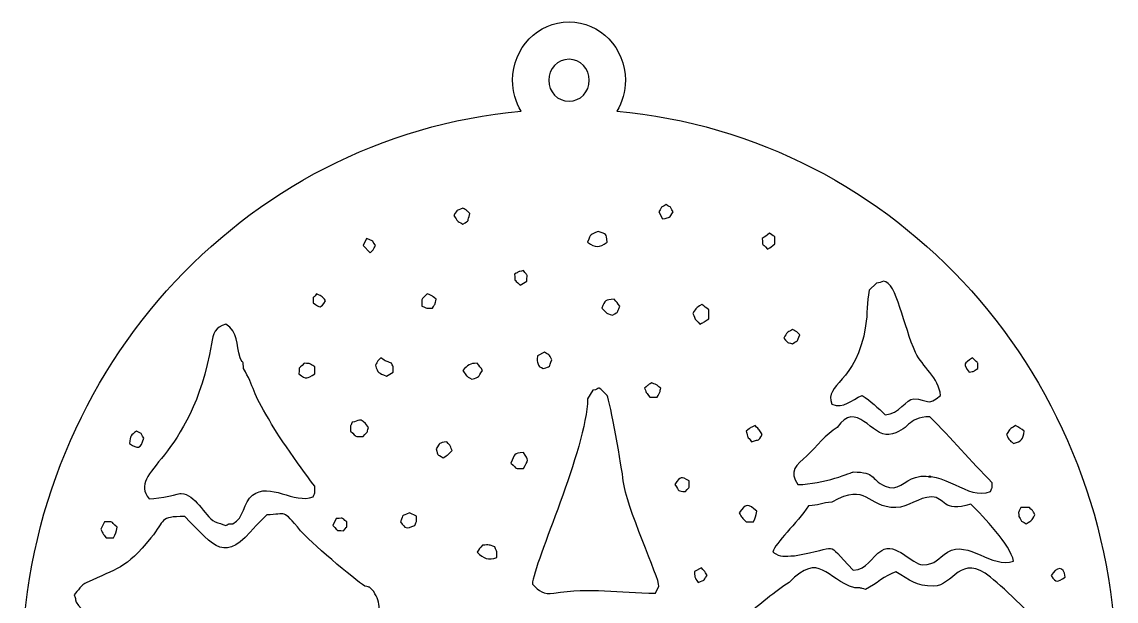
# Model space of a CAD drawing. Header units: centimetres. Extents: x 1 to 126, y -110 to -2.
# Drawn here: x 25.19 to 34.2, y -72.2 to -67.43 of the extents above; entities that cross this region are included whole.
import ezdxf

# ---------------------------------------------------------------- set-up
doc = ezdxf.new("R2010")
doc.units = ezdxf.units.CM
doc.header["$MEASUREMENT"] = 0
doc.layers.add('layer 1', color=7, linetype='Continuous')

msp = doc.modelspace()

# ---------------------------------------------------------------- linework, layer by layer
at = {"layer": 'layer 1', "color": 250}
for points, knots in [([(29.30078, -68.16947), (26.99941, -68.37514), (25.19293, -70.36693), (25.19293, -72.79326), (25.19293, -72.79326), (25.19293, -75.35635), (27.20867, -77.43492), (29.69429, -77.43492), (29.69429, -77.43492), (32.1799, -77.43492), (34.19564, -75.35635), (34.19564, -72.79326), (34.19564, -72.79326), (34.19564, -70.36693), (32.38917, -68.37514), (30.08781, -68.16947), (30.08781, -68.16947), (30.13233, -68.09573), (30.15808, -68.00859), (30.15808, -67.91524), (30.15808, -67.91524), (30.15808, -67.65001), (29.9504, -67.43492), (29.69429, -67.43492), (29.69429, -67.43492), (29.43818, -67.43492), (29.23049, -67.65001), (29.23049, -67.91524), (29.23049, -67.91524), (29.23049, -68.00859), (29.25626, -68.09573), (29.30078, -68.16947)], [0, 0, 0, 0, 0.1111111, 0.1111111, 0.1111111, 0.1111111, 0.2222222, 0.2222222, 0.2222222, 0.2222222, 0.3333333, 0.3333333, 0.3333333, 0.3333333, 0.4444444, 0.4444444, 0.4444444, 0.4444444, 0.5555556, 0.5555556, 0.5555556, 0.5555556, 0.6666667, 0.6666667, 0.6666667, 0.6666667, 0.7777778, 0.7777778, 0.7777778, 0.7777778, 1, 1, 1, 1]), ([(29.69429, -68.08801), (29.60216, -68.08801), (29.52747, -68.01064), (29.52747, -67.91524), (29.52747, -67.91524), (29.52747, -67.81983), (29.60216, -67.74247), (29.69429, -67.74247), (29.69429, -67.74247), (29.78641, -67.74247), (29.86111, -67.81983), (29.86111, -67.91524), (29.86111, -67.91524), (29.86111, -68.01064), (29.78641, -68.08801), (29.69429, -68.08801)], [0, 0, 0, 0, 0.2, 0.2, 0.2, 0.2, 0.4, 0.4, 0.4, 0.4, 0.6, 0.6, 0.6, 0.6, 1, 1, 1, 1]), ([(30.46321, -69.05606), (30.46321, -69.05606), (30.43387, -68.99741), (30.43387, -68.99741), (30.43387, -68.99741), (30.46516, -68.9447), (30.44072, -68.96999), (30.49253, -68.93874), (30.49253, -68.93874), (30.54427, -68.9711), (30.5187, -68.94351), (30.5512, -68.99741), (30.5512, -68.99741), (30.516, -69.05051), (30.53118, -69.04174), (30.46321, -69.05606)], [0, 0, 0, 0, 0.2, 0.2, 0.2, 0.2, 0.4, 0.4, 0.4, 0.4, 0.6, 0.6, 0.6, 0.6, 1, 1, 1, 1]), ([(28.82069, -69.10006), (28.76603, -69.06661), (28.78081, -69.0814), (28.74737, -69.02674), (28.74737, -69.02674), (28.78538, -68.96867), (28.75601, -68.99543), (28.82069, -68.96808), (28.82069, -68.96808), (28.8546, -68.98853), (28.84498, -68.9777), (28.87936, -69.01207), (28.87936, -69.01207), (28.8537, -69.08622), (28.88233, -69.05823), (28.82069, -69.10006)], [0, 0, 0, 0, 0.2, 0.2, 0.2, 0.2, 0.4, 0.4, 0.4, 0.4, 0.6, 0.6, 0.6, 0.6, 1, 1, 1, 1]), ([(28.1021, -69.27605), (28.08164, -69.30996), (28.09247, -69.30033), (28.05809, -69.33471), (28.05809, -69.33471), (28.05809, -69.33471), (27.99944, -69.27605), (27.99944, -69.27605), (27.99944, -69.27605), (27.99944, -69.27605), (28.02877, -69.21738), (28.02877, -69.21738), (28.02877, -69.21738), (28.09398, -69.24497), (28.06361, -69.21797), (28.1021, -69.27605)], [0, 0, 0, 0, 0.2, 0.2, 0.2, 0.2, 0.4, 0.4, 0.4, 0.4, 0.6, 0.6, 0.6, 0.6, 1, 1, 1, 1]), ([(30.00858, -69.24672), (29.9386, -69.29657), (29.91468, -69.29621), (29.84726, -69.24672), (29.84726, -69.24672), (29.87794, -69.17415), (29.86269, -69.18941), (29.93525, -69.15873), (29.93525, -69.15873), (30.00308, -69.18741), (30.00105, -69.17038), (30.00858, -69.24672)], [0, 0, 0, 0, 0.25, 0.25, 0.25, 0.25, 0.5, 0.5, 0.5, 0.5, 1, 1, 1, 1]), ([(31.32847, -69.30537), (31.27193, -69.24266), (31.29175, -69.29129), (31.28446, -69.21738), (31.28446, -69.21738), (31.31024, -69.20188), (31.319, -69.19246), (31.34312, -69.17338), (31.34312, -69.17338), (31.40221, -69.21769), (31.38533, -69.1792), (31.38712, -69.26138), (31.38712, -69.26138), (31.36055, -69.28282), (31.35621, -69.28761), (31.32847, -69.30537)], [0, 0, 0, 0, 0.2, 0.2, 0.2, 0.2, 0.4, 0.4, 0.4, 0.4, 0.6, 0.6, 0.6, 0.6, 1, 1, 1, 1]), ([(29.34864, -69.56935), (29.34864, -69.56935), (29.29132, -69.60129), (29.29132, -69.60129), (29.29132, -69.60129), (29.23345, -69.53597), (29.25328, -69.5846), (29.24599, -69.51069), (29.24599, -69.51069), (29.28985, -69.4897), (29.26442, -69.49196), (29.31931, -69.48137), (29.31931, -69.48137), (29.35951, -69.53777), (29.34693, -69.49058), (29.34864, -69.56935)], [0, 0, 0, 0, 0.2, 0.2, 0.2, 0.2, 0.4, 0.4, 0.4, 0.4, 0.6, 0.6, 0.6, 0.6, 1, 1, 1, 1]), ([(32.16439, -69.64269), (32.16439, -69.64269), (32.22304, -69.58402), (32.22304, -69.58402), (32.22304, -69.58402), (32.24825, -69.58402), (32.2603, -69.57706), (32.2817, -69.56935), (32.2817, -69.56935), (32.39075, -69.57233), (32.44669, -69.94458), (32.54568, -70.15597), (32.54568, -70.15597), (32.59899, -70.26981), (32.73983, -70.3627), (32.751, -70.50793), (32.751, -70.50793), (32.64209, -70.60608), (32.64706, -70.53726), (32.53101, -70.53726), (32.53101, -70.53726), (32.46744, -70.53726), (32.41154, -70.66041), (32.29638, -70.66925), (32.29638, -70.66925), (32.23509, -70.60797), (32.17762, -70.55601), (32.10538, -70.50845), (32.10538, -70.50845), (32.01609, -70.54583), (31.95634, -70.62005), (31.85641, -70.58126), (31.85641, -70.58126), (31.78983, -70.40982), (32.05984, -70.41195), (32.13505, -69.93598), (32.13505, -69.93598), (32.15082, -69.83624), (32.1437, -69.74114), (32.16439, -69.64269)], [0, 0, 0, 0, 0.0909091, 0.0909091, 0.0909091, 0.0909091, 0.1818182, 0.1818182, 0.1818182, 0.1818182, 0.2727273, 0.2727273, 0.2727273, 0.2727273, 0.3636364, 0.3636364, 0.3636364, 0.3636364, 0.4545455, 0.4545455, 0.4545455, 0.4545455, 0.5454545, 0.5454545, 0.5454545, 0.5454545, 0.6363636, 0.6363636, 0.6363636, 0.6363636, 0.7272727, 0.7272727, 0.7272727, 0.7272727, 0.8181818, 0.8181818, 0.8181818, 0.8181818, 1, 1, 1, 1]), ([(27.69147, -69.73067), (27.64786, -69.79491), (27.65164, -69.79009), (27.58881, -69.74534), (27.58881, -69.74534), (27.59472, -69.67006), (27.57586, -69.73008), (27.61814, -69.67201), (27.61814, -69.67201), (27.66906, -69.69925), (27.66073, -69.68992), (27.69147, -69.73067)], [0, 0, 0, 0, 0.25, 0.25, 0.25, 0.25, 0.5, 0.5, 0.5, 0.5, 1, 1, 1, 1]), ([(28.57139, -69.78934), (28.5111, -69.78934), (28.53357, -69.79415), (28.48339, -69.77467), (28.48339, -69.77467), (28.48518, -69.69247), (28.47092, -69.73465), (28.52739, -69.67201), (28.52739, -69.67201), (28.57881, -69.69376), (28.55562, -69.67962), (28.60071, -69.716), (28.60071, -69.716), (28.5905, -69.76443), (28.5974, -69.74523), (28.57139, -69.78934)], [0, 0, 0, 0, 0.2, 0.2, 0.2, 0.2, 0.4, 0.4, 0.4, 0.4, 0.6, 0.6, 0.6, 0.6, 1, 1, 1, 1]), ([(30.05257, -69.84799), (29.98989, -69.82997), (30.01674, -69.84034), (29.96459, -69.78934), (29.96459, -69.78934), (29.99265, -69.72439), (29.99133, -69.72184), (30.06725, -69.716), (30.06725, -69.716), (30.08868, -69.74257), (30.09347, -69.74691), (30.11124, -69.77467), (30.11124, -69.77467), (30.08367, -69.83988), (30.11065, -69.80951), (30.05257, -69.84799)], [0, 0, 0, 0, 0.2, 0.2, 0.2, 0.2, 0.4, 0.4, 0.4, 0.4, 0.6, 0.6, 0.6, 0.6, 1, 1, 1, 1]), ([(30.71251, -69.83333), (30.74935, -69.78001), (30.73253, -69.79685), (30.78585, -69.76), (30.78585, -69.76), (30.81265, -69.77792), (30.81814, -69.78317), (30.8445, -69.80399), (30.8445, -69.80399), (30.8445, -69.80399), (30.8445, -69.87732), (30.8445, -69.87732), (30.8445, -69.87732), (30.80699, -69.90486), (30.81083, -69.90248), (30.77118, -69.92132), (30.77118, -69.92132), (30.72393, -69.87014), (30.73749, -69.89238), (30.71251, -69.83333)], [0, 0, 0, 0, 0.1666667, 0.1666667, 0.1666667, 0.1666667, 0.3333333, 0.3333333, 0.3333333, 0.3333333, 0.5, 0.5, 0.5, 0.5, 0.6666667, 0.6666667, 0.6666667, 0.6666667, 1, 1, 1, 1]), ([(27.01686, -70.28796), (27.10255, -70.43102), (27.09412, -70.50004), (27.22217, -70.69858), (27.22217, -70.69858), (27.25888, -70.78537), (27.53131, -71.16689), (27.60346, -71.25587), (27.60346, -71.25587), (27.60346, -71.31615), (27.60828, -71.29368), (27.58881, -71.34385), (27.58881, -71.34385), (27.43579, -71.40324), (27.23042, -71.21831), (27.09018, -71.32919), (27.09018, -71.32919), (27.01638, -71.38754), (27.02014, -71.52176), (26.92886, -71.56383), (26.92886, -71.56383), (26.87553, -71.56802), (26.91258, -71.56025), (26.87021, -71.57851), (26.87021, -71.57851), (26.83571, -71.56436), (26.81764, -71.56066), (26.78222, -71.54917), (26.78222, -71.54917), (26.68998, -71.49268), (26.61798, -71.31984), (26.50357, -71.31452), (26.50357, -71.31452), (26.48956, -71.31387), (26.33489, -71.35852), (26.2396, -71.35852), (26.2396, -71.35852), (26.05432, -71.12375), (26.58829, -71.05512), (26.75289, -70.08264), (26.75289, -70.08264), (26.76687, -70.00005), (26.78261, -69.94652), (26.87021, -69.92132), (26.87021, -69.92132), (26.97894, -69.98785), (26.95232, -70.08619), (26.98753, -70.19996), (26.98753, -70.19996), (27.02041, -70.25692), (27.01187, -70.22303), (27.01686, -70.28796)], [0, 0, 0, 0, 0.0714286, 0.0714286, 0.0714286, 0.0714286, 0.1428571, 0.1428571, 0.1428571, 0.1428571, 0.2142857, 0.2142857, 0.2142857, 0.2142857, 0.2857143, 0.2857143, 0.2857143, 0.2857143, 0.3571429, 0.3571429, 0.3571429, 0.3571429, 0.4285714, 0.4285714, 0.4285714, 0.4285714, 0.5, 0.5, 0.5, 0.5, 0.5714286, 0.5714286, 0.5714286, 0.5714286, 0.6428571, 0.6428571, 0.6428571, 0.6428571, 0.7142857, 0.7142857, 0.7142857, 0.7142857, 0.7857143, 0.7857143, 0.7857143, 0.7857143, 0.8571429, 0.8571429, 0.8571429, 0.8571429, 1, 1, 1, 1]), ([(31.53377, -70.08264), (31.47679, -70.06626), (31.51421, -70.08819), (31.46045, -70.03864), (31.46045, -70.03864), (31.49341, -69.984), (31.47974, -69.99838), (31.53377, -69.96532), (31.53377, -69.96532), (31.56769, -69.98577), (31.55805, -69.97494), (31.59244, -70.00931), (31.59244, -70.00931), (31.56487, -70.07452), (31.59185, -70.04415), (31.53377, -70.08264)], [0, 0, 0, 0, 0.2, 0.2, 0.2, 0.2, 0.4, 0.4, 0.4, 0.4, 0.6, 0.6, 0.6, 0.6, 1, 1, 1, 1]), ([(28.24875, -70.31728), (28.24875, -70.31728), (28.19142, -70.34922), (28.19142, -70.34922), (28.19142, -70.34922), (28.12518, -70.31917), (28.12254, -70.3297), (28.1021, -70.25862), (28.1021, -70.25862), (28.12254, -70.22501), (28.11172, -70.23434), (28.14608, -70.19996), (28.14608, -70.19996), (28.19293, -70.23333), (28.18499, -70.22383), (28.23409, -70.24396), (28.23409, -70.24396), (28.25128, -70.28827), (28.24875, -70.25834), (28.24875, -70.31728)], [0, 0, 0, 0, 0.1666667, 0.1666667, 0.1666667, 0.1666667, 0.3333333, 0.3333333, 0.3333333, 0.3333333, 0.5, 0.5, 0.5, 0.5, 0.6666667, 0.6666667, 0.6666667, 0.6666667, 1, 1, 1, 1]), ([(29.43663, -70.24396), (29.43569, -70.2295), (29.42756, -70.22859), (29.43558, -70.18326), (29.43558, -70.18326), (29.43558, -70.18326), (29.49396, -70.15336), (29.49396, -70.15336), (29.49396, -70.15336), (29.54703, -70.18832), (29.52146, -70.16073), (29.55395, -70.21463), (29.55395, -70.21463), (29.52561, -70.28165), (29.54999, -70.26757), (29.48063, -70.28796), (29.48063, -70.28796), (29.43668, -70.25919), (29.46429, -70.29254), (29.43663, -70.24396)], [0, 0, 0, 0, 0.1666667, 0.1666667, 0.1666667, 0.1666667, 0.3333333, 0.3333333, 0.3333333, 0.3333333, 0.5, 0.5, 0.5, 0.5, 0.6666667, 0.6666667, 0.6666667, 0.6666667, 1, 1, 1, 1]), ([(33.05897, -70.28796), (33.01514, -70.31324), (33.03517, -70.30772), (32.98563, -70.31728), (32.98563, -70.31728), (32.93594, -70.24753), (32.94071, -70.24641), (33.01497, -70.19996), (33.01497, -70.19996), (33.0715, -70.26268), (33.05167, -70.21404), (33.05897, -70.28796)], [0, 0, 0, 0, 0.25, 0.25, 0.25, 0.25, 0.5, 0.5, 0.5, 0.5, 1, 1, 1, 1]), ([(27.60346, -70.33195), (27.5342, -70.37192), (27.53804, -70.37937), (27.47148, -70.33195), (27.47148, -70.33195), (27.47877, -70.25804), (27.45895, -70.30668), (27.51548, -70.24396), (27.51548, -70.24396), (27.58041, -70.24894), (27.54651, -70.24041), (27.60346, -70.27328), (27.60346, -70.27328), (27.60346, -70.27328), (27.60346, -70.33195), (27.60346, -70.33195)], [0, 0, 0, 0, 0.2, 0.2, 0.2, 0.2, 0.4, 0.4, 0.4, 0.4, 0.6, 0.6, 0.6, 0.6, 1, 1, 1, 1]), ([(28.89403, -70.37594), (28.83797, -70.34088), (28.85665, -70.35584), (28.82069, -70.30261), (28.82069, -70.30261), (28.86347, -70.25984), (28.87718, -70.24396), (28.93801, -70.24396), (28.93801, -70.24396), (28.95946, -70.27053), (28.96424, -70.27487), (28.98201, -70.30261), (28.98201, -70.30261), (28.94236, -70.36129), (28.96223, -70.35633), (28.89403, -70.37594)], [0, 0, 0, 0, 0.2, 0.2, 0.2, 0.2, 0.4, 0.4, 0.4, 0.4, 0.6, 0.6, 0.6, 0.6, 1, 1, 1, 1]), ([(29.84726, -70.53726), (29.84726, -70.53726), (29.89125, -70.46394), (29.89125, -70.46394), (29.89125, -70.46394), (29.95815, -70.46609), (29.9038, -70.40544), (30.00858, -70.50793), (30.00858, -70.50793), (30.03062, -70.55515), (30.13122, -71.10767), (30.14057, -71.21187), (30.14057, -71.21187), (30.15828, -71.40925), (30.44077, -72.02047), (30.43387, -72.07713), (30.43387, -72.07713), (30.43387, -72.07713), (30.40658, -72.13683), (30.40658, -72.13683), (30.40658, -72.13683), (30.09905, -72.13269), (29.87532, -72.0873), (29.56862, -72.13578), (29.56862, -72.13578), (29.48641, -72.14877), (29.44708, -72.11689), (29.39263, -72.06245), (29.39263, -72.06245), (29.40668, -71.8798), (29.83818, -70.9522), (29.84726, -70.53726)], [0, 0, 0, 0, 0.1111111, 0.1111111, 0.1111111, 0.1111111, 0.2222222, 0.2222222, 0.2222222, 0.2222222, 0.3333333, 0.3333333, 0.3333333, 0.3333333, 0.4444444, 0.4444444, 0.4444444, 0.4444444, 0.5555556, 0.5555556, 0.5555556, 0.5555556, 0.6666667, 0.6666667, 0.6666667, 0.6666667, 0.7777778, 0.7777778, 0.7777778, 0.7777778, 1, 1, 1, 1]), ([(30.36054, -70.52259), (30.32534, -70.47799), (30.33781, -70.50112), (30.31655, -70.44928), (30.31655, -70.44928), (30.35272, -70.41663), (30.3362, -70.42748), (30.37522, -70.40528), (30.37522, -70.40528), (30.42663, -70.42702), (30.40345, -70.4129), (30.44854, -70.44928), (30.44854, -70.44928), (30.43833, -70.4977), (30.44523, -70.4785), (30.41921, -70.52259), (30.41921, -70.52259), (30.41921, -70.52259), (30.36054, -70.52259), (30.36054, -70.52259)], [0, 0, 0, 0, 0.1666667, 0.1666667, 0.1666667, 0.1666667, 0.3333333, 0.3333333, 0.3333333, 0.3333333, 0.5, 0.5, 0.5, 0.5, 0.6666667, 0.6666667, 0.6666667, 0.6666667, 1, 1, 1, 1]), ([(31.90041, -70.7719), (32.05677, -70.53805), (32.19048, -70.8533), (32.32569, -70.83057), (32.32569, -70.83057), (32.50238, -70.80087), (32.46982, -70.68391), (32.663, -70.68391), (32.663, -70.68391), (32.84072, -70.86166), (32.9998, -71.05004), (33.17629, -71.22654), (33.17629, -71.22654), (33.175, -71.28585), (33.1802, -71.25303), (33.16163, -71.29986), (33.16163, -71.29986), (32.96948, -71.37443), (32.78232, -71.11707), (32.54568, -71.18253), (32.54568, -71.18253), (32.45196, -71.20846), (32.39715, -71.30282), (32.29638, -71.25587), (32.29638, -71.25587), (32.16309, -71.19376), (32.22546, -71.13854), (32.0324, -71.13854), (32.0324, -71.13854), (32.02606, -71.13854), (31.78915, -71.2412), (31.57777, -71.2412), (31.57777, -71.2412), (31.49595, -71.13752), (31.56672, -71.07581), (31.65109, -71.00655), (31.65109, -71.00655), (31.72909, -70.92856), (31.81059, -70.82686), (31.90041, -70.7719)], [0, 0, 0, 0, 0.0909091, 0.0909091, 0.0909091, 0.0909091, 0.1818182, 0.1818182, 0.1818182, 0.1818182, 0.2727273, 0.2727273, 0.2727273, 0.2727273, 0.3636364, 0.3636364, 0.3636364, 0.3636364, 0.4545455, 0.4545455, 0.4545455, 0.4545455, 0.5454545, 0.5454545, 0.5454545, 0.5454545, 0.6363636, 0.6363636, 0.6363636, 0.6363636, 0.7272727, 0.7272727, 0.7272727, 0.7272727, 0.8181818, 0.8181818, 0.8181818, 0.8181818, 1, 1, 1, 1]), ([(27.99944, -70.84523), (27.91725, -70.84343), (27.95941, -70.8577), (27.89678, -70.80123), (27.89678, -70.80123), (27.89807, -70.74192), (27.89286, -70.77473), (27.91145, -70.72791), (27.91145, -70.72791), (27.96292, -70.72791), (27.97593, -70.67007), (28.04343, -70.7719), (28.04343, -70.7719), (28.02705, -70.82889), (28.04899, -70.79147), (27.99944, -70.84523)], [0, 0, 0, 0, 0.2, 0.2, 0.2, 0.2, 0.4, 0.4, 0.4, 0.4, 0.6, 0.6, 0.6, 0.6, 1, 1, 1, 1]), ([(31.19648, -70.88923), (31.15858, -70.84121), (31.1651, -70.86113), (31.15247, -70.80123), (31.15247, -70.80123), (31.19743, -70.76655), (31.17334, -70.77875), (31.2258, -70.75725), (31.2258, -70.75725), (31.26276, -70.79502), (31.25936, -70.78894), (31.28446, -70.83057), (31.28446, -70.83057), (31.24263, -70.89221), (31.27062, -70.86357), (31.19648, -70.88923)], [0, 0, 0, 0, 0.2, 0.2, 0.2, 0.2, 0.4, 0.4, 0.4, 0.4, 0.6, 0.6, 0.6, 0.6, 1, 1, 1, 1]), ([(33.29362, -70.83057), (33.32867, -70.77451), (33.31371, -70.79321), (33.36694, -70.75725), (33.36694, -70.75725), (33.39428, -70.77187), (33.41376, -70.78352), (33.44026, -70.80123), (33.44026, -70.80123), (33.42546, -70.8715), (33.42281, -70.88361), (33.35227, -70.90389), (33.35227, -70.90389), (33.31153, -70.87316), (33.32085, -70.88149), (33.29362, -70.83057)], [0, 0, 0, 0, 0.2, 0.2, 0.2, 0.2, 0.4, 0.4, 0.4, 0.4, 0.6, 0.6, 0.6, 0.6, 1, 1, 1, 1]), ([(26.1956, -70.8599), (26.17, -70.94891), (26.14664, -70.95261), (26.07828, -70.90389), (26.07828, -70.90389), (26.08483, -70.8375), (26.08729, -70.8387), (26.13693, -70.80123), (26.13693, -70.80123), (26.18868, -70.8336), (26.16309, -70.80601), (26.1956, -70.8599)], [0, 0, 0, 0, 0.25, 0.25, 0.25, 0.25, 0.5, 0.5, 0.5, 0.5, 1, 1, 1, 1]), ([(28.73269, -70.96256), (28.69492, -70.99952), (28.701, -70.99611), (28.65938, -71.02122), (28.65938, -71.02122), (28.60294, -70.98592), (28.61846, -71.00962), (28.60071, -70.9479), (28.60071, -70.9479), (28.6355, -70.89474), (28.62137, -70.90342), (28.68871, -70.88923), (28.68871, -70.88923), (28.72391, -70.93384), (28.71144, -70.9107), (28.73269, -70.96256)], [0, 0, 0, 0, 0.2, 0.2, 0.2, 0.2, 0.4, 0.4, 0.4, 0.4, 0.6, 0.6, 0.6, 0.6, 1, 1, 1, 1]), ([(29.31931, -71.1092), (29.23711, -71.10742), (29.27929, -71.12168), (29.21665, -71.06521), (29.21665, -71.06521), (29.24601, -70.9958), (29.24005, -70.98503), (29.31931, -70.97722), (29.31931, -70.97722), (29.36672, -71.04377), (29.35929, -71.03994), (29.31931, -71.1092)], [0, 0, 0, 0, 0.25, 0.25, 0.25, 0.25, 0.5, 0.5, 0.5, 0.5, 1, 1, 1, 1]), ([(30.65386, -71.29986), (30.58381, -71.29295), (30.60418, -71.30247), (30.56586, -71.2412), (30.56586, -71.2412), (30.61248, -71.16999), (30.6156, -71.17434), (30.68318, -71.21187), (30.68318, -71.21187), (30.68147, -71.29064), (30.69404, -71.24344), (30.65386, -71.29986)], [0, 0, 0, 0, 0.25, 0.25, 0.25, 0.25, 0.5, 0.5, 0.5, 0.5, 1, 1, 1, 1]), ([(31.85641, -71.38785), (32.15036, -71.21822), (32.1436, -71.43184), (32.38436, -71.43184), (32.38436, -71.43184), (32.48416, -71.43184), (32.56988, -71.34385), (32.67767, -71.34385), (32.67767, -71.34385), (32.79264, -71.34385), (32.76419, -71.47906), (33.00031, -71.40252), (33.00031, -71.40252), (33.11024, -71.51244), (33.32368, -71.73613), (33.35227, -71.87181), (33.35227, -71.87181), (33.17324, -71.9374), (32.97864, -71.69401), (32.80965, -71.79848), (32.80965, -71.79848), (32.72527, -71.85065), (32.71312, -71.90113), (32.60434, -71.90113), (32.60434, -71.90113), (32.51748, -71.90113), (32.38062, -71.71173), (32.26704, -71.78382), (32.26704, -71.78382), (32.17451, -71.84254), (32.15096, -71.94253), (32.0324, -71.94514), (32.0324, -71.94514), (31.77668, -71.68942), (31.949, -71.76448), (31.54844, -71.82781), (31.54844, -71.82781), (31.46433, -71.82781), (31.43761, -71.84489), (31.37246, -71.79848), (31.37246, -71.79848), (31.38909, -71.71953), (31.56834, -71.56134), (31.66577, -71.41719), (31.66577, -71.41719), (31.74565, -71.41544), (31.77652, -71.38959), (31.85641, -71.38785)], [0, 0, 0, 0, 0.0769231, 0.0769231, 0.0769231, 0.0769231, 0.1538462, 0.1538462, 0.1538462, 0.1538462, 0.2307692, 0.2307692, 0.2307692, 0.2307692, 0.3076923, 0.3076923, 0.3076923, 0.3076923, 0.3846154, 0.3846154, 0.3846154, 0.3846154, 0.4615385, 0.4615385, 0.4615385, 0.4615385, 0.5384615, 0.5384615, 0.5384615, 0.5384615, 0.6153846, 0.6153846, 0.6153846, 0.6153846, 0.6923077, 0.6923077, 0.6923077, 0.6923077, 0.7692308, 0.7692308, 0.7692308, 0.7692308, 0.8461538, 0.8461538, 0.8461538, 0.8461538, 1, 1, 1, 1]), ([(28.08743, -72.12112), (28.11648, -72.175), (28.1342, -72.20627), (28.13142, -72.26776), (28.13142, -72.26776), (27.92774, -72.42859), (27.73211, -72.13078), (27.55947, -72.3411), (27.55947, -72.3411), (27.44724, -72.47783), (27.45374, -72.74367), (27.09018, -72.44375), (27.09018, -72.44375), (26.97899, -72.35201), (26.93798, -72.28244), (26.78222, -72.28244), (26.78222, -72.28244), (26.65526, -72.41995), (26.47086, -72.73294), (26.2836, -72.50242), (26.2836, -72.50242), (26.22711, -72.43289), (26.19515, -72.2787), (26.09294, -72.26776), (26.09294, -72.26776), (26.00927, -72.2588), (25.73015, -72.38214), (25.63831, -72.20911), (25.63831, -72.20911), (25.63185, -72.17558), (25.63662, -72.18649), (25.62366, -72.15045), (25.62366, -72.15045), (25.65429, -72.11247), (25.6803, -72.06936), (25.72631, -72.04779), (25.72631, -72.04779), (25.97495, -71.93126), (26.04469, -71.93906), (26.25426, -71.68116), (26.25426, -71.68116), (26.37532, -71.53218), (26.32021, -71.50517), (26.5329, -71.50517), (26.5329, -71.50517), (26.78718, -71.75945), (26.8556, -71.89835), (27.11952, -71.57851), (27.11952, -71.57851), (27.11952, -71.57851), (27.20751, -71.49051), (27.20751, -71.49051), (27.20751, -71.49051), (27.37392, -71.49051), (27.33112, -71.43461), (27.48615, -71.6225), (27.48615, -71.6225), (27.54585, -71.69483), (27.93419, -72.03061), (28.0141, -72.07713), (28.0141, -72.07713), (28.07107, -72.09351), (28.03366, -72.07156), (28.08743, -72.12112)], [0, 0, 0, 0, 0.0588235, 0.0588235, 0.0588235, 0.0588235, 0.1176471, 0.1176471, 0.1176471, 0.1176471, 0.1764706, 0.1764706, 0.1764706, 0.1764706, 0.2352941, 0.2352941, 0.2352941, 0.2352941, 0.2941176, 0.2941176, 0.2941176, 0.2941176, 0.3529412, 0.3529412, 0.3529412, 0.3529412, 0.4117647, 0.4117647, 0.4117647, 0.4117647, 0.4705882, 0.4705882, 0.4705882, 0.4705882, 0.5294118, 0.5294118, 0.5294118, 0.5294118, 0.5882353, 0.5882353, 0.5882353, 0.5882353, 0.6470588, 0.6470588, 0.6470588, 0.6470588, 0.7058824, 0.7058824, 0.7058824, 0.7058824, 0.7647059, 0.7647059, 0.7647059, 0.7647059, 0.8235294, 0.8235294, 0.8235294, 0.8235294, 0.8823529, 0.8823529, 0.8823529, 0.8823529, 1, 1, 1, 1]), ([(28.44044, -71.50314), (28.4381, -71.5645), (28.44331, -71.53167), (28.42472, -71.57851), (28.42472, -71.57851), (28.35285, -71.6064), (28.35141, -71.60787), (28.3074, -71.54917), (28.3074, -71.54917), (28.33802, -71.47837), (28.30993, -71.50645), (28.38074, -71.47584), (28.38074, -71.47584), (28.38074, -71.47584), (28.44044, -71.50314), (28.44044, -71.50314)], [0, 0, 0, 0, 0.2, 0.2, 0.2, 0.2, 0.4, 0.4, 0.4, 0.4, 0.6, 0.6, 0.6, 0.6, 1, 1, 1, 1]), ([(31.09382, -71.47584), (31.14654, -71.39528), (31.17082, -71.3984), (31.24047, -71.46118), (31.24047, -71.46118), (31.23194, -71.50633), (31.22957, -71.50954), (31.21114, -71.54917), (31.21114, -71.54917), (31.21114, -71.54917), (31.15247, -71.54917), (31.15247, -71.54917), (31.15247, -71.54917), (31.11552, -71.51138), (31.11892, -71.51747), (31.09382, -71.47584)], [0, 0, 0, 0, 0.2, 0.2, 0.2, 0.2, 0.4, 0.4, 0.4, 0.4, 0.6, 0.6, 0.6, 0.6, 1, 1, 1, 1]), ([(33.39627, -71.50517), (33.39345, -71.46203), (33.38754, -71.48107), (33.41092, -71.43184), (33.41092, -71.43184), (33.41092, -71.43184), (33.48426, -71.43184), (33.48426, -71.43184), (33.48426, -71.43184), (33.51737, -71.46779), (33.50638, -71.45207), (33.52825, -71.49051), (33.52825, -71.49051), (33.49481, -71.54518), (33.50959, -71.5304), (33.45492, -71.56383), (33.45492, -71.56383), (33.4032, -71.53147), (33.42878, -71.55907), (33.39627, -71.50517)], [0, 0, 0, 0, 0.1666667, 0.1666667, 0.1666667, 0.1666667, 0.3333333, 0.3333333, 0.3333333, 0.3333333, 0.5, 0.5, 0.5, 0.5, 0.6666667, 0.6666667, 0.6666667, 0.6666667, 1, 1, 1, 1]), ([(25.87296, -71.54917), (25.95516, -71.55096), (25.91299, -71.5367), (25.97563, -71.59316), (25.97563, -71.59316), (25.96709, -71.63833), (25.96473, -71.64153), (25.9463, -71.68116), (25.9463, -71.68116), (25.9463, -71.68116), (25.88763, -71.68116), (25.88763, -71.68116), (25.88763, -71.68116), (25.85242, -71.63653), (25.8649, -71.65968), (25.84363, -71.60784), (25.84363, -71.60784), (25.84363, -71.60784), (25.87296, -71.54917), (25.87296, -71.54917)], [0, 0, 0, 0, 0.1666667, 0.1666667, 0.1666667, 0.1666667, 0.3333333, 0.3333333, 0.3333333, 0.3333333, 0.5, 0.5, 0.5, 0.5, 0.6666667, 0.6666667, 0.6666667, 0.6666667, 1, 1, 1, 1]), ([(27.86745, -71.54917), (27.85992, -71.62553), (27.88171, -71.56264), (27.83812, -71.6225), (27.83812, -71.6225), (27.76421, -71.61521), (27.81284, -71.63503), (27.75013, -71.57851), (27.75013, -71.57851), (27.75013, -71.57851), (27.77946, -71.51984), (27.77946, -71.51984), (27.77946, -71.51984), (27.85823, -71.52155), (27.81103, -71.50897), (27.86745, -71.54917)], [0, 0, 0, 0, 0.2, 0.2, 0.2, 0.2, 0.4, 0.4, 0.4, 0.4, 0.6, 0.6, 0.6, 0.6, 1, 1, 1, 1]), ([(28.93801, -71.79848), (28.95589, -71.77157), (28.96121, -71.76614), (28.98201, -71.73982), (28.98201, -71.73982), (29.04396, -71.73982), (29.03084, -71.73359), (29.08467, -71.75449), (29.08467, -71.75449), (29.10415, -71.80466), (29.09933, -71.78219), (29.09933, -71.84248), (29.09933, -71.84248), (29.0302, -71.86931), (28.99483, -71.85082), (28.93801, -71.79848)], [0, 0, 0, 0, 0.2, 0.2, 0.2, 0.2, 0.4, 0.4, 0.4, 0.4, 0.6, 0.6, 0.6, 0.6, 1, 1, 1, 1]), ([(31.50445, -72.04779), (31.7657, -71.78653), (31.79853, -72.02014), (32.04706, -72.09178), (32.04706, -72.09178), (32.10473, -72.09304), (32.08326, -72.08966), (32.13505, -72.10645), (32.13505, -72.10645), (32.22514, -72.05626), (32.28933, -71.99396), (32.38436, -71.9598), (32.38436, -71.9598), (32.5006, -72.02943), (32.54917, -72.07713), (32.69233, -72.07713), (32.69233, -72.07713), (32.85966, -72.07713), (32.91414, -71.79958), (33.16163, -72.00379), (33.16163, -72.00379), (33.29453, -72.11346), (33.53082, -72.33344), (33.61624, -72.47308), (33.61624, -72.47308), (33.55997, -72.53862), (33.39798, -72.44961), (33.24961, -72.47308), (33.24961, -72.47308), (32.97671, -72.51625), (33.01356, -72.5224), (32.80965, -72.35576), (32.80965, -72.35576), (32.54937, -72.14303), (32.55198, -72.51424), (32.39903, -72.56107), (32.39903, -72.56107), (32.25422, -72.60542), (32.17327, -72.3817), (32.0324, -72.38509), (32.0324, -72.38509), (31.93799, -72.38737), (31.8759, -72.51708), (31.75376, -72.51708), (31.75376, -72.51708), (31.63829, -72.51708), (31.63964, -72.41506), (31.47511, -72.44375), (31.47511, -72.44375), (31.35143, -72.46532), (31.2409, -72.40805), (31.15247, -72.32643), (31.15247, -72.32643), (31.24508, -72.23584), (31.40011, -72.1183), (31.50445, -72.04779)], [0, 0, 0, 0, 0.0666667, 0.0666667, 0.0666667, 0.0666667, 0.1333333, 0.1333333, 0.1333333, 0.1333333, 0.2, 0.2, 0.2, 0.2, 0.2666667, 0.2666667, 0.2666667, 0.2666667, 0.3333333, 0.3333333, 0.3333333, 0.3333333, 0.4, 0.4, 0.4, 0.4, 0.4666667, 0.4666667, 0.4666667, 0.4666667, 0.5333333, 0.5333333, 0.5333333, 0.5333333, 0.6, 0.6, 0.6, 0.6, 0.6666667, 0.6666667, 0.6666667, 0.6666667, 0.7333333, 0.7333333, 0.7333333, 0.7333333, 0.8, 0.8, 0.8, 0.8, 0.8666667, 0.8666667, 0.8666667, 0.8666667, 1, 1, 1, 1]), ([(30.72613, -71.95776), (30.72613, -71.95776), (30.78451, -71.92786), (30.78451, -71.92786), (30.78451, -71.92786), (30.81896, -71.9664), (30.80795, -71.95071), (30.82984, -71.98913), (30.82984, -71.98913), (30.79135, -72.04721), (30.82172, -72.02022), (30.75651, -72.04779), (30.75651, -72.04779), (30.72364, -71.99084), (30.73217, -72.02473), (30.72613, -71.95776)], [0, 0, 0, 0, 0.2, 0.2, 0.2, 0.2, 0.4, 0.4, 0.4, 0.4, 0.6, 0.6, 0.6, 0.6, 1, 1, 1, 1]), ([(33.77756, -72.00379), (33.70811, -72.04388), (33.70638, -72.05709), (33.66024, -71.98913), (33.66024, -71.98913), (33.70383, -71.92491), (33.76723, -71.90126), (33.77756, -72.00379)], [0, 0, 0, 0, 0.3333333, 0.3333333, 0.3333333, 0.3333333, 1, 1, 1, 1])]:
    msp.add_open_spline(points, degree=3, knots=knots, dxfattribs=at)
msp.add_open_spline([(32.66224, -71.17305), (32.6983, -71.18167), (32.62796, -71.18122), (32.66224, -71.17305)], degree=3, dxfattribs=at)

doc.saveas('drawing.dxf')
